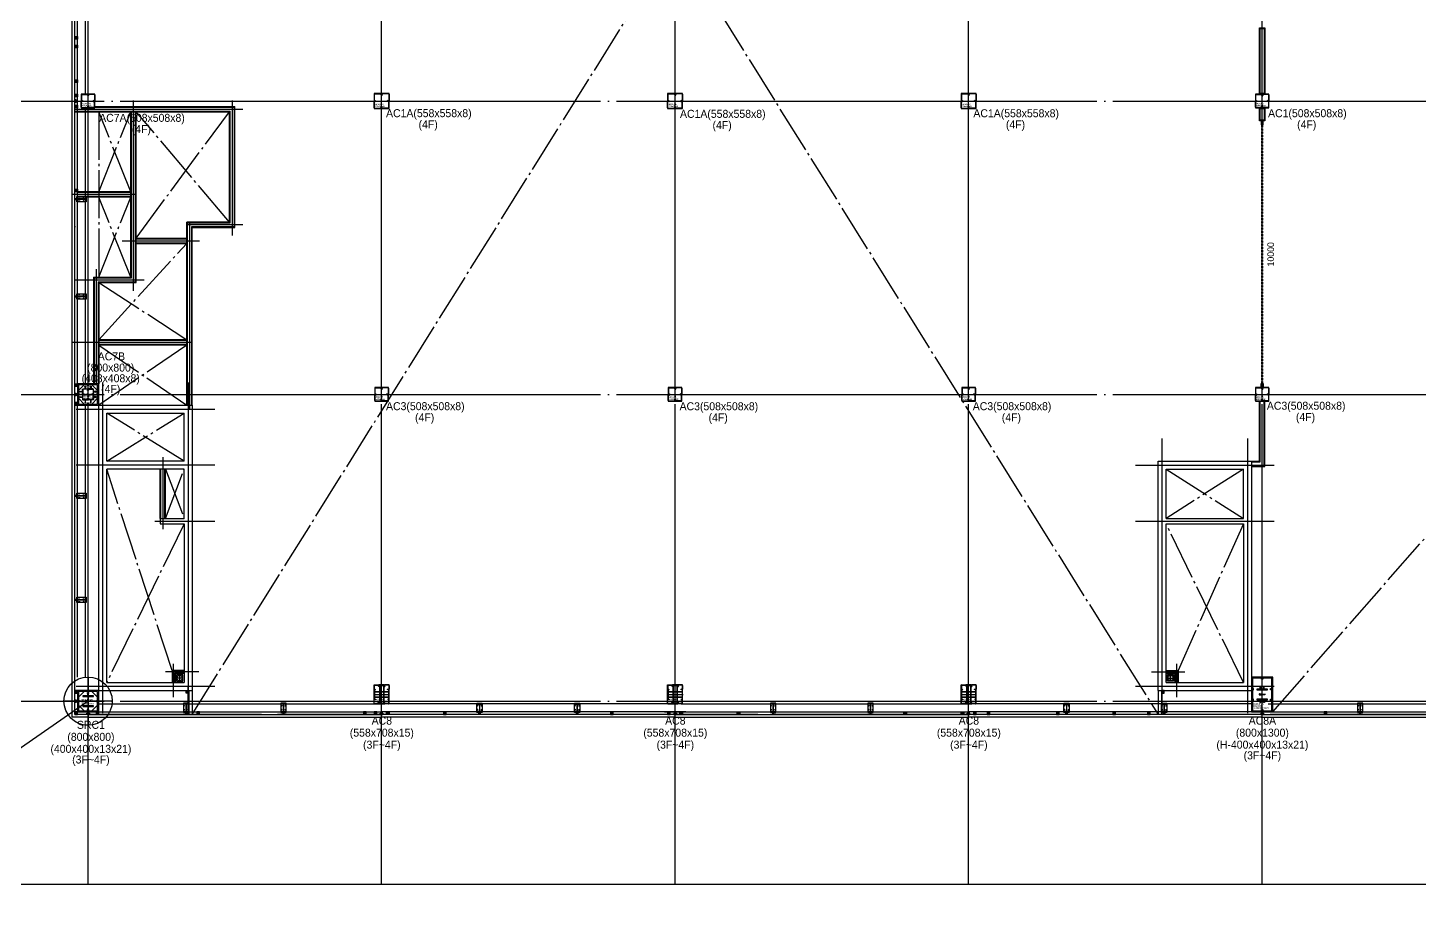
# Model space of a CAD drawing. Header units: millimetres. Extents: x -47382 to 204618, y -51045 to 127155.
# Drawn here: x 33743 to 85886, y -1156 to 32117 of the extents above; entities that cross this region are included whole.
import ezdxf
from ezdxf.enums import TextEntityAlignment as Align

# ---------------------------------------------------------------- set-up
doc = ezdxf.new("R2010")
doc.units = ezdxf.units.MM
doc.header["$LTSCALE"] = 300
doc.header["$MEASUREMENT"] = 0
for name, pattern in [('CEN', [62, 60, -1, 0, -1]), ('HID', [2, 1.1, -0.9]), ('STD_SHAFT', [7.3, 6, -0.5, 0.3, -0.5])]:
    doc.linetypes.add(name, pattern=pattern)
doc.layers.get('0').update_dxf_attribs({"linetype": 'CONTINUOUS'})
doc.layers.get('Defpoints').update_dxf_attribs({"color": 153, "linetype": 'CONTINUOUS'})
for name, color, linetype in [('1', 7, 'CONTINUOUS'), ('6', 6, 'CONTINUOUS'), ('A-CEN', 1, 'CEN'), ('A-CODE-DRAIN', 6, 'CONTINUOUS'), ('A-FLOR-FLIN-TYP2', 8, 'CONTINUOUS'), ('A-FLOR-GW', 6, 'CONTINUOUS'), ('A-FLOR-OPEN-BELO', 6, 'STD_SHAFT'), ('A-FLOR-PANL', 6, 'CONTINUOUS'), ('A-FLOR-STUD', 9, 'CONTINUOUS'), ('A-ST-AXIS-CEN', 252, 'CEN'), ('A-ST-COL', 2, 'CONTINUOUS'), ('A-ST-CONC', 2, 'CONTINUOUS'), ('A-WALL-DRY1', 7, 'CONTINUOUS'), ('Bound', 9, 'CONTINUOUS'), ('SS-PLATE', 32, 'CONTINUOUS'), ('STEEL', 2, 'CONTINUOUS'), ('XREF-PLAN$0$A-STEEL', 7, 'CONTINUOUS'), ('방화셔터', 11, 'HID'), ('지상4층 평면도$0$A-WALL-DRY1', 7, 'CONTINUOUS')]:
    doc.layers.add(name, color=color, linetype=linetype)
doc.layers.add('Defpoint', color=161, linetype='CONTINUOUS', plot=False)
doc.layers.add('보조근', color=7, linetype='CONTINUOUS', lineweight=0)
doc.styles.add('SH_대대리576', font='NanumGothicBold.ttf')
doc.styles.add('돋움', font='')
doc.styles.get('돋움').set_extended_font_data('Dotum')

# ---------------------------------------------------------------- blocks, each defined once
blk = doc.blocks.new('A$C5FDF183A')
at = {"layer": 'Defpoints'}
for p, q in [((904, 1809, -103000), (904, 0, -103000)), ((1809, 904, -103000), (0, 904, -103000))]:
    blk.add_line(p, q, dxfattribs=at)
blk.add_circle((904, 904, -103000), 904, dxfattribs=at)
blk = doc.blocks.new('A$C284E115B')
at = {"layer": 'A-FLOR-STUD'}
for p, q in [((2, 48, -103000), (98, 2, -103000)), ((2, 2, -103000), (98, 48, -103000))]:
    blk.add_line(p, q, dxfattribs=at)
at = {"layer": 'A-FLOR-STUD', "elevation": -103000}
for points in [[(0, 50), (100, 50), (100, 0), (0, 0)], [(2, 48), (98, 48), (98, 2), (2, 2)]]:
    blk.add_lwpolyline(points, close=True, dxfattribs=at)
blk = doc.blocks.new('BOLT')
at = {"layer": '1', "color": 251}
for p, q in [((-21, 0), (21, 0)), ((0, -21), (0, 21))]:
    blk.add_line(p, q, dxfattribs=at)
at = {"layer": '6', "color": 251}
blk.add_circle((0, 0), 11, dxfattribs=at)
blk = doc.blocks.new('WC2_BP')
at = {"layer": 'SS-PLATE', "color": 251, "ltscale": 0.05}
blk.add_lwpolyline([(-175, -100), (175, -100), (175, 100), (-175, 100)], close=True, dxfattribs=at)
at = {"linetype": 'HID', "yscale": 0.909090909090909, "zscale": 0.909090909090909}
for p, xscale in [((-75, 75), -0.909090909090909), ((75, 75), 0.909090909090909)]:
    blk.add_blockref('BOLT', p, dxfattribs=dict(at, xscale=xscale))
at = {"linetype": 'HID', "yscale": 0.909090909090909, "zscale": 0.909090909090909, "rotation": 180}
for p, xscale in [((-75, -75), 0.909090909090909), ((75, -75), -0.909090909090909)]:
    blk.add_blockref('BOLT', p, dxfattribs=dict(at, xscale=xscale))
blk = doc.blocks.new('H-300X150X6_5X9')
at = {"layer": 'Defpoint'}
for p, q in [((-3.25, 0), (3.25, 0)), ((0, -150), (0, 150))]:
    blk.add_line(p, q, dxfattribs=at)
at = {"layer": 'STEEL'}
blk.add_lwpolyline([(-75, -150), (-75, -141), (-16.25, -141, 0.41421356), (-3.25, -128), (-3.25, 128, 0.41421356), (-16.25, 141), (-75, 141), (-75, 150), (75, 150), (75, 141), (16.25, 141, 0.41421356), (3.25, 128), (3.25, -128, 0.41421356), (16.25, -141), (75, -141), (75, -150)], format="xyb", close=True, dxfattribs=at)
at = {"layer": 'SS-PLATE', "color": 251, "ltscale": 0.05, "rotation": 90}
blk.add_blockref('WC2_BP', (0, 0), dxfattribs=at)
blk = doc.blocks.new('A$C2E56680A')
blk.add_blockref('A$C284E115B', (0, 50))
at = {"layer": 'STEEL', "xscale": -1, "rotation": 90.00000000000001}
blk.add_blockref('H-300X150X6_5X9', (250, 75, -103000), dxfattribs=at)
blk = doc.blocks.new('3-11000')
at = {"layer": 'A-FLOR-FLIN-TYP2'}
for p, q in [((200, -400, -103000), (200, 11000, -103000)), ((500, 229, -103000), (500, 10796, -103000))]:
    blk.add_line(p, q, dxfattribs=at)
at = {"layer": 'A-FLOR-GW'}
for p, q in [((0, 0, -103000), (0, 11000, -103000)), ((100, 0, -103000), (100, 11000, -103000))]:
    blk.add_line(p, q, dxfattribs=at)
for p in [(100, 7250), (100, 3600)]:
    blk.add_blockref('A$C2E56680A', p)
blk = doc.blocks.new('A$C02DD68EE')
at = {"layer": 'A-FLOR-STUD'}
for p, q in [((125, 11000, -103000), (102, 10952, -103000)), ((125, 11000, -103000), (148, 10952, -103000)), ((102, 48, -103000), (125, 0, -103000)), ((148, 48, -103000), (125, 0, -103000))]:
    blk.add_line(p, q, dxfattribs=at)
at = {"layer": 'A-FLOR-STUD', "elevation": -103000}
for points in [[(100, 11000), (100, 10950), (150, 10950), (150, 11000)], [(102, 11000), (102, 10952), (148, 10952), (148, 11000)], [(150, 0), (150, 50), (100, 50), (100, 0)], [(148, 0), (148, 48), (102, 48), (102, 0)]]:
    blk.add_lwpolyline(points, dxfattribs=at)
blk.add_blockref('3-11000', (0, 0))
blk = doc.blocks.new('XREF-PLAN$0$각-100X100')
at = {"layer": 'XREF-PLAN$0$A-STEEL', "color": 1}
for p, q in [((-47.7, -47.7), (47.7, 47.7)), ((-47.7, 47.7), (47.7, -47.7))]:
    blk.add_line(p, q, dxfattribs=at)
at = {"layer": 'XREF-PLAN$0$A-STEEL'}
blk.add_lwpolyline([(-50, -50), (50, -50), (50, 50), (-50, 50)], close=True, dxfattribs=at)
at = {"layer": 'XREF-PLAN$0$A-STEEL', "color": 8}
blk.add_lwpolyline([(-47.7, -47.7), (47.7, -47.7), (47.7, 47.7), (-47.7, 47.7)], close=True, dxfattribs=at)
blk = doc.blocks.new('G$CC2124CAB')
at = {"layer": 'A-CEN'}
for p, q in [((1000, 0), (1000, 12400)), ((4200, 12400), (4200, 0)), ((0, 11400), (5200, 11400)), ((3250, 9600), (3250, 6900)), ((5200, 9300), (0, 9300)), ((2950, 7200), (5200, 7200)), ((5200, 1000), (0, 1000))]:
    blk.add_line(p, q, dxfattribs=at)
at = {"layer": 'A-FLOR-OPEN-BELO'}
for p, q in [((4050, 9450), (1150, 11250)), ((1150, 9450), (4050, 11250)), ((3600, 1600), (1150, 9150)), ((3350, 7300), (4050, 9150)), ((3350, 9150), (4050, 7300)), ((4050, 7100), (1150, 1150))]:
    blk.add_line(p, q, dxfattribs=at)
at = {"layer": 'A-ST-CONC'}
for p, q in [((850, 11550), (4350, 11550)), ((850, 850), (850, 11550)), ((4350, 11550), (4350, 850)), ((1150, 9450), (1150, 11250)), ((1150, 11250), (4050, 11250)), ((4050, 9450), (4050, 11250)), ((4050, 9450), (1150, 9450)), ((4050, 9150), (1150, 9150)), ((1150, 1150), (1150, 9150)), ((4050, 7300), (4050, 9150)), ((3150, 7300), (4050, 7300)), ((3150, 7300), (3150, 7100)), ((3150, 7100), (4050, 7100)), ((4050, 7100), (4050, 1150)), ((1150, 1150), (4050, 1150)), ((850, 850), (4350, 850))]:
    blk.add_line(p, q, dxfattribs=at)
at = {"layer": 'A-WALL-DRY1'}
for p, q in [((3150, 7300), (3150, 9150)), ((3162, 7300), (3162, 9150)), ((3175, 7300), (3175, 9150)), ((3325, 7300), (3325, 9150)), ((3337, 7300), (3337, 9150)), ((3350, 7300), (3350, 9150))]:
    blk.add_line(p, q, dxfattribs=at)
blk = doc.blocks.new('G$C5E20AAD3')
at = {"layer": 'A-CEN'}
for p, q in [((1000, 0), (1000, 10300)), ((4200, 10300), (4200, 0)), ((0, 9300), (5200, 9300)), ((0, 7200), (5200, 7200)), ((5200, 1000), (0, 1000))]:
    blk.add_line(p, q, dxfattribs=at)
at = {"layer": 'A-FLOR-OPEN-BELO'}
for p, q in [((4050, 9150), (1150, 7300)), ((1150, 9150), (4050, 7300)), ((4050, 1150), (1150, 7100)), ((4050, 7100), (1600, 1600))]:
    blk.add_line(p, q, dxfattribs=at)
at = {"layer": 'A-ST-CONC'}
for p, q in [((850, 9450), (4350, 9450)), ((850, 850), (850, 9450)), ((4350, 9450), (4350, 850)), ((1150, 9150), (4050, 9150)), ((1150, 7300), (1150, 9150)), ((4050, 7300), (4050, 9150)), ((1150, 7300), (4050, 7300)), ((1150, 7100), (4050, 7100)), ((1150, 1150), (1150, 7100)), ((4050, 7100), (4050, 1150)), ((1150, 1150), (4050, 1150)), ((850, 850), (4350, 850))]:
    blk.add_line(p, q, dxfattribs=at)
blk = doc.blocks.new('A$C53E97F43')
at = {"layer": '방화셔터'}
for p, q in [((0, 64), (0, 65)), ((0, 64), (0, 65)), ((0, 11), (0, 10)), ((0, 11), (0, 10)), ((20, 62), (20, 64)), ((20, 13), (20, 11)), ((79, 20), (82, 20)), ((79, 20), (80, 18)), ((80, 18), (79, 18)), ((79, 18), (80, 16)), ((80, 16), (79, 16)), ((79, 16), (80, 14)), ((80, 14), (79, 14)), ((79, 14), (80, 12)), ((80, 12), (79, 12)), ((79, 12), (80, 10)), ((89, 10), (80, 10)), ((82, 12), (82, 18)), ((82, 18), (87, 18)), ((87, 12), (82, 12)), ((87, 12), (87, 18)), ((88, 20), (90, 20)), ((90, 20), (89, 18)), ((89, 18), (90, 18)), ((90, 18), (89, 16)), ((89, 16), (90, 16)), ((90, 16), (89, 14)), ((89, 14), (90, 14)), ((90, 14), (89, 12)), ((89, 12), (90, 12)), ((90, 12), (89, 10))]:
    blk.add_line(p, q, dxfattribs=at)
for points in [[(0, 10), (10, 10), (10, 0), (150, 0), (150, 25), (90, 25), (90, 10), (80, 10), (80, 20), (50, 20), (50, 50), (150, 50), (150, 75), (10, 75), (10, 65), (0, 65)], [(0, 11), (11, 11), (11, 2), (148, 2), (148, 24), (91, 24), (91, 9), (78, 9), (78, 19), (48, 19), (48, 52), (148, 52), (148, 74), (11, 74), (11, 64), (0, 64)], [(20, 11), (20, 11), (0, 11), (0, 64), (20, 64)], [(20, 13), (2, 13), (2, 62), (20, 62)]]:
    blk.add_lwpolyline(points, dxfattribs=at)
for centre, radius, start, end in [((75, 41), 2, 39.9712, 180), ((74, 41), 0.5, 180, 0), ((75, 41), 1, 49.239, 180), ((48, 21), 35.2, 358.1243, 36.6903), ((47, 16), 40, 5.838, 42.0129), ((82, 20), 0.5, 180, 0), ((87, 20), 0.5, 180, 0)]:
    blk.add_arc(centre, radius, start, end, dxfattribs=at)
blk = doc.blocks.new('xbar')
at = {"layer": 'Defpoints'}
blk.add_lwpolyline([(-21, 21), (21, 21), (21, -21), (-21, -21)], close=True, dxfattribs=at)
at = {"layer": '보조근'}
for p, q in [((-21, -21), (21, 21)), ((-21, 21), (21, -21))]:
    blk.add_line(p, q, dxfattribs=at)
blk = doc.blocks.new('G$CDF37BB4F')
for points in [[(760, 760), (40, 760), (40, 40), (760, 40)], [(390, 690), (382, 690), (382, 700), (418, 700), (418, 690), (410, 690), (410, 600), (390, 600)], [(304, 410), (304, 418), (294, 418), (294, 382), (304, 382), (304, 390), (394, 390), (394, 410)], [(390, 110), (382, 110), (382, 100), (418, 100), (418, 110), (410, 110), (410, 200), (390, 200)], [(496, 410), (496, 418), (506, 418), (506, 382), (496, 382), (496, 390), (406, 390), (406, 410)]]:
    blk.add_lwpolyline(points, close=True)
for points in [[(254, 760), (40, 546)], [(546, 760), (760, 546)], [(254, 40), (40, 254)], [(546, 40), (760, 254)]]:
    blk.add_lwpolyline(points)
at = {"layer": 'A-ST-COL'}
blk.add_lwpolyline([(800, 800), (0, 800), (0, 0), (800, 0)], close=True, dxfattribs=at)
blk.add_lwpolyline([(200, 200), (600, 200), (600, 221), (428, 221, -0.414214), (406, 243), (406, 557, -0.414214), (428, 579), (600, 579), (600, 600), (200, 600), (200, 579), (372, 579, -0.414214), (394, 557), (394, 243, -0.414214), (372, 221), (200, 221)], format="xyb", close=True, dxfattribs=at)
at = {"layer": 'Defpoint'}
for p, q in [((400, 800), (400, 0)), ((800, 400), (0, 400))]:
    blk.add_line(p, q, dxfattribs=at)
at = {"layer": '보조근', "rotation": 89.99999999999937}
for p in [(400, 739), (61, 400), (400, 61), (739, 400)]:
    blk.add_blockref('xbar', p, dxfattribs=at)
at = {"layer": 'Defpoint', "linetype": 'Continuous', "style": 'SH_대대리576'}
for s, p in [('400x400x13x21', (155, 299)), ('SRC1 (B2~4F)', (155, 450)), ('800x800', (155, 369))]:
    blk.add_text(s, height=50, dxfattribs=at).set_placement(p, align=Align.MIDDLE_LEFT)
blk = doc.blocks.new('AC8(3~4f)')
for points in [[(22, 199), (22, 549), (37, 549), (37, 199)], [(201, 728), (401, 728), (401, 713), (201, 713)], [(401, 728), (201, 728), (201, 713), (401, 713)], [(580, 199), (580, 549), (565, 549), (565, 199)], [(201, 22), (401, 22), (401, 37), (201, 37)], [(401, 22), (201, 22), (201, 37), (401, 37)]]:
    blk.add_hatch(color=9).paths.add_polyline_path(points)
for p, q in [((222, 710), (222, 38)), ((231, 710), (231, 38)), ((371, 710), (371, 38)), ((380, 710), (380, 38)), ((37, 478), (565, 478)), ((37, 469), (565, 469)), ((37, 279), (565, 279)), ((37, 270), (565, 270))]:
    blk.add_line(p, q)
at = {"color": 8, "linetype": 'Continuous'}
for points in [[(22, 199), (22, 549), (37, 549), (37, 199)], [(201, 728), (401, 728), (401, 713), (201, 713)], [(401, 728), (201, 728), (201, 713), (401, 713)], [(580, 199), (580, 549), (565, 549), (565, 199)], [(201, 22), (401, 22), (401, 37), (201, 37)], [(401, 22), (201, 22), (201, 37), (401, 37)]]:
    blk.add_lwpolyline(points, close=True, dxfattribs=at)
at = {"layer": 'A-ST-COL'}
for p, q in [((22, 708), (22, 569)), ((30, 708), (30, 569)), ((42, 728), (181, 728)), ((42, 720), (181, 720)), ((46, 558), (77, 571)), ((49, 550), (80, 563)), ((80, 563), (77, 571)), ((192, 704), (179, 673)), ((187, 670), (179, 673)), ((200, 701), (187, 670)), ((402, 701), (415, 670)), ((410, 704), (423, 673)), ((415, 670), (423, 673)), ((560, 728), (421, 728)), ((560, 720), (421, 720)), ((522, 563), (525, 571)), ((553, 550), (522, 563)), ((556, 558), (525, 571)), ((572, 708), (572, 569)), ((580, 708), (580, 569)), ((22, 40), (22, 179)), ((30, 40), (30, 179)), ((42, 28), (181, 28)), ((42, 20), (181, 20)), ((46, 190), (77, 177)), ((49, 198), (80, 185)), ((80, 185), (77, 177)), ((187, 78), (179, 75)), ((192, 44), (179, 75)), ((200, 47), (187, 78)), ((402, 47), (415, 78)), ((410, 44), (422, 75)), ((415, 78), (422, 75)), ((560, 28), (421, 28)), ((560, 20), (421, 20)), ((553, 198), (522, 185)), ((522, 185), (525, 177)), ((556, 190), (525, 177)), ((572, 40), (572, 179)), ((580, 40), (580, 179))]:
    blk.add_line(p, q, dxfattribs=at)
for centre, radius, start, end in [((42, 708), 20, 90, 180), ((42, 569), 20, 180, 290), ((42, 708), 12, 90, 180), ((42, 569), 12, 180, 290), ((181, 708), 20, 340, 90), ((181, 708), 12, 340, 90), ((421, 708), 20, 90, 200), ((421, 708), 12, 90, 200), ((560, 569), 20, 250, 0), ((560, 569), 12, 250, 0), ((560, 708), 20, 0, 90), ((560, 708), 12, 0, 90), ((42, 179), 20, 70, 180), ((42, 40), 20, 180, 270), ((42, 179), 12, 70, 180), ((42, 40), 12, 180, 270), ((181, 40), 20, 270, 20), ((181, 40), 12, 270, 20), ((421, 40), 20, 160, 270), ((421, 40), 12, 160, 270), ((560, 179), 20, 0, 110), ((560, 179), 12, 0, 110), ((560, 40), 20, 270, 0), ((560, 40), 12, 270, 0)]:
    blk.add_arc(centre, radius, start, end, dxfattribs=at)
at = {"layer": 'Bound', "color": 9, "linetype": 'Continuous'}
for p, q in [((22, 728), (580, 728)), ((22, 20), (22, 728)), ((580, 728), (560, 728)), ((580, 20), (580, 728)), ((580, 20), (22, 20))]:
    blk.add_line(p, q, dxfattribs=at)
at = {"layer": 'Defpoint'}
for p, q in [((301, 0), (301, 748)), ((0, 372), (602, 372))]:
    blk.add_line(p, q, dxfattribs=at)
at = {"layer": 'Defpoint', "linetype": 'Continuous', "style": 'SH_대대리576'}
for s, p in [('AC8 (3~4F)', (67, 183)), ('558x708x15', (67, 102))]:
    blk.add_text(s, height=50, dxfattribs=at).set_placement(p, align=Align.MIDDLE_LEFT)
blk = doc.blocks.new('AC8A(3~4f)')
for points in [[(760, 1260), (40, 1260), (40, 40), (760, 40)], [(304, 660), (304, 668), (294, 668), (294, 634), (304, 634), (304, 642), (394, 642), (394, 660)], [(323, 940), (315, 940), (315, 950), (350, 950), (350, 940), (342, 940), (342, 850), (323, 850)], [(496, 660), (496, 668), (506, 668), (506, 634), (496, 634), (496, 642), (406, 642), (406, 660)], [(476, 940), (484, 940), (484, 950), (449, 950), (449, 940), (457, 940), (457, 850), (476, 850)], [(323, 360), (315, 360), (315, 350), (350, 350), (350, 360), (342, 360), (342, 450), (323, 450)], [(476, 360), (484, 360), (484, 350), (449, 350), (449, 360), (457, 360), (457, 450), (476, 450)]]:
    blk.add_lwpolyline(points, close=True)
at = {"color": 2, "linetype": 'Continuous'}
blk.add_lwpolyline([(406, 807, -0.414214), (428, 829), (600, 829), (600, 850), (200, 850), (200, 829), (372, 829, -0.414214), (394, 807), (394, 493, -0.414214), (372, 471), (200, 471), (200, 450), (600, 450), (600, 471), (428, 471, -0.414214), (406, 493)], format="xyb", close=True, dxfattribs=at)
at = {"layer": 'A-ST-COL'}
blk.add_lwpolyline([(800, 1300), (0, 1300), (0, 0), (800, 0)], close=True, dxfattribs=at)
at = {"layer": '보조근', "rotation": 89.99999999999937}
for p in [(400, 1239), (739, 850), (400, 61), (739, 450)]:
    blk.add_blockref('xbar', p, dxfattribs=at)
at = {"layer": '보조근', "xscale": -1, "rotation": 270.0000000000006}
for p in [(61, 850), (61, 450)]:
    blk.add_blockref('xbar', p, dxfattribs=at)
at = {"layer": 'Defpoint', "linetype": 'Continuous', "style": 'SH_대대리576'}
for s, p in [('AC8A (3~4F)', (72, 293)), ('800x1300', (72, 212)), ('H-400x400x13x21', (72, 142))]:
    blk.add_text(s, height=50, dxfattribs=at).set_placement(p, align=Align.MIDDLE_LEFT)
blk = doc.blocks.new('AC3(4f)')
at = {"layer": 'A-ST-COL'}
for p, q in [((40, 528), (254, 528)), ((508, 528), (294, 528)), ((20, 508), (20, 294)), ((20, 40), (20, 254)), ((28, 508), (28, 294)), ((28, 40), (28, 254)), ((40, 520), (254, 520)), ((40, 28), (254, 28)), ((40, 20), (254, 20)), ((44, 283), (75, 296)), ((44, 265), (75, 252)), ((47, 275), (78, 288)), ((47, 273), (78, 260)), ((78, 288), (75, 296)), ((78, 260), (75, 252)), ((265, 504), (252, 473)), ((260, 470), (252, 473)), ((260, 78), (252, 75)), ((265, 44), (252, 75)), ((273, 501), (260, 470)), ((273, 47), (260, 78)), ((275, 501), (288, 470)), ((275, 47), (288, 78)), ((283, 504), (296, 473)), ((283, 44), (296, 75)), ((288, 470), (296, 473)), ((288, 78), (296, 75)), ((508, 520), (294, 520)), ((508, 28), (294, 28)), ((508, 20), (294, 20)), ((470, 288), (473, 296)), ((501, 275), (470, 288)), ((501, 273), (470, 260)), ((470, 260), (473, 252)), ((504, 283), (473, 296)), ((504, 265), (473, 252)), ((520, 508), (520, 294)), ((520, 40), (520, 254)), ((528, 508), (528, 294)), ((528, 40), (528, 254))]:
    blk.add_line(p, q, dxfattribs=at)
for centre, radius, start, end in [((40, 508), 20, 90, 180), ((254, 508), 20, 340, 90), ((294, 508), 20, 90, 200), ((508, 508), 20, 0, 90), ((40, 294), 20, 180, 290), ((40, 254), 20, 70, 180), ((40, 40), 20, 180, 270), ((40, 508), 12, 90, 180), ((40, 294), 12, 180, 290), ((40, 254), 12, 70, 180), ((40, 40), 12, 180, 270), ((254, 508), 12, 340, 90), ((254, 40), 20, 270, 20), ((254, 40), 12, 270, 20), ((294, 40), 20, 160, 270), ((294, 508), 12, 90, 200), ((294, 40), 12, 160, 270), ((508, 294), 20, 250, 0), ((508, 254), 20, 0, 110), ((508, 294), 12, 250, 0), ((508, 254), 12, 0, 110), ((508, 508), 12, 0, 90), ((508, 40), 20, 270, 0), ((508, 40), 12, 270, 0)]:
    blk.add_arc(centre, radius, start, end, dxfattribs=at)
at = {"layer": 'Bound', "color": 9, "linetype": 'Continuous'}
for p, q in [((528, 528), (20, 528)), ((20, 528), (20, 20)), ((528, 20), (528, 528)), ((20, 20), (528, 20))]:
    blk.add_line(p, q, dxfattribs=at)
at = {"layer": 'Defpoint'}
for p, q in [((274, 0), (274, 548)), ((0, 274), (548, 274))]:
    blk.add_line(p, q, dxfattribs=at)
at = {"layer": 'Defpoint', "linetype": 'Continuous', "style": 'SH_대대리576'}
for s, p in [('AC3 (4F)', (55, 177)), ('508x508x8', (55, 96))]:
    blk.add_text(s, height=50, dxfattribs=at).set_placement(p, align=Align.MIDDLE_LEFT)
blk = doc.blocks.new('AC1 (4f)')
at = {"layer": 'A-ST-COL'}
for p, q in [((40, 528), (254, 528)), ((508, 528), (294, 528)), ((20, 508), (20, 294)), ((20, 40), (20, 254)), ((28, 508), (28, 294)), ((28, 40), (28, 254)), ((40, 520), (254, 520)), ((40, 28), (254, 28)), ((40, 20), (254, 20)), ((44, 283), (75, 296)), ((44, 265), (75, 252)), ((47, 275), (78, 288)), ((47, 273), (78, 260)), ((78, 288), (75, 296)), ((78, 260), (75, 252)), ((265, 504), (252, 473)), ((260, 470), (252, 473)), ((260, 78), (252, 75)), ((265, 44), (252, 75)), ((273, 501), (260, 470)), ((273, 47), (260, 78)), ((275, 501), (288, 470)), ((275, 47), (288, 78)), ((283, 504), (296, 473)), ((283, 44), (296, 75)), ((288, 470), (296, 473)), ((288, 78), (296, 75)), ((508, 520), (294, 520)), ((508, 28), (294, 28)), ((508, 20), (294, 20)), ((470, 288), (473, 296)), ((501, 275), (470, 288)), ((501, 273), (470, 260)), ((470, 260), (473, 252)), ((504, 283), (473, 296)), ((504, 265), (473, 252)), ((520, 508), (520, 294)), ((520, 40), (520, 254)), ((528, 508), (528, 294)), ((528, 40), (528, 254))]:
    blk.add_line(p, q, dxfattribs=at)
for centre, radius, start, end in [((40, 508), 20, 90, 180), ((254, 508), 20, 340, 90), ((294, 508), 20, 90, 200), ((508, 508), 20, 0, 90), ((40, 294), 20, 180, 290), ((40, 254), 20, 70, 180), ((40, 40), 20, 180, 270), ((40, 508), 12, 90, 180), ((40, 294), 12, 180, 290), ((40, 254), 12, 70, 180), ((40, 40), 12, 180, 270), ((254, 508), 12, 340, 90), ((254, 40), 20, 270, 20), ((254, 40), 12, 270, 20), ((294, 40), 20, 160, 270), ((294, 508), 12, 90, 200), ((294, 40), 12, 160, 270), ((508, 294), 20, 250, 0), ((508, 254), 20, 0, 110), ((508, 294), 12, 250, 0), ((508, 254), 12, 0, 110), ((508, 508), 12, 0, 90), ((508, 40), 20, 270, 0), ((508, 40), 12, 270, 0)]:
    blk.add_arc(centre, radius, start, end, dxfattribs=at)
at = {"layer": 'Bound', "color": 9, "linetype": 'Continuous'}
for p, q in [((528, 528), (20, 528)), ((20, 528), (20, 20)), ((528, 20), (528, 528)), ((20, 20), (528, 20))]:
    blk.add_line(p, q, dxfattribs=at)
at = {"layer": 'Defpoint'}
for p, q in [((274, 0), (274, 548)), ((0, 274), (548, 274))]:
    blk.add_line(p, q, dxfattribs=at)
at = {"layer": 'Defpoint', "linetype": 'Continuous', "style": 'SH_대대리576'}
for s, p in [('AC1 (4F)', (56, 181)), ('508x508x8', (56, 100))]:
    blk.add_text(s, height=50, dxfattribs=at).set_placement(p, align=Align.MIDDLE_LEFT)
blk = doc.blocks.new('AC1A (4f)')
at = {"layer": 'A-ST-COL'}
for p, q in [((20, 558), (20, 319)), ((28, 558), (28, 319)), ((40, 578), (279, 578)), ((40, 570), (279, 570)), ((290, 554), (277, 523)), ((285, 520), (277, 523)), ((298, 551), (285, 520)), ((300, 551), (313, 520)), ((308, 554), (321, 523)), ((313, 520), (321, 523)), ((558, 578), (319, 578)), ((558, 570), (319, 570)), ((570, 558), (570, 319)), ((578, 558), (578, 319)), ((20, 40), (20, 279)), ((28, 40), (28, 279)), ((40, 28), (279, 28)), ((40, 20), (279, 20)), ((44, 308), (75, 321)), ((44, 290), (75, 277)), ((47, 300), (78, 313)), ((47, 298), (78, 285)), ((78, 313), (75, 321)), ((78, 285), (75, 277)), ((285, 78), (277, 75)), ((290, 44), (277, 75)), ((298, 47), (285, 78)), ((300, 47), (313, 78)), ((308, 44), (321, 75)), ((313, 78), (321, 75)), ((558, 28), (319, 28)), ((558, 20), (319, 20)), ((520, 313), (523, 321)), ((551, 300), (520, 313)), ((551, 298), (520, 285)), ((520, 285), (523, 277)), ((554, 308), (523, 321)), ((554, 290), (523, 277)), ((570, 40), (570, 279)), ((578, 40), (578, 279))]:
    blk.add_line(p, q, dxfattribs=at)
for centre, radius, start, end in [((40, 558), 20, 90, 180), ((40, 558), 12, 90, 180), ((279, 558), 20, 340, 90), ((279, 558), 12, 340, 90), ((319, 558), 20, 90, 200), ((319, 558), 12, 90, 200), ((558, 558), 20, 0, 90), ((558, 558), 12, 0, 90), ((40, 319), 20, 180, 290), ((40, 279), 20, 70, 180), ((40, 40), 20, 180, 270), ((40, 319), 12, 180, 290), ((40, 279), 12, 70, 180), ((40, 40), 12, 180, 270), ((279, 40), 20, 270, 20), ((279, 40), 12, 270, 20), ((319, 40), 20, 160, 270), ((319, 40), 12, 160, 270), ((558, 319), 20, 250, 0), ((558, 279), 20, 0, 110), ((558, 319), 12, 250, 0), ((558, 279), 12, 0, 110), ((558, 40), 20, 270, 0), ((558, 40), 12, 270, 0)]:
    blk.add_arc(centre, radius, start, end, dxfattribs=at)
at = {"layer": 'Bound', "color": 9, "linetype": 'Continuous'}
for p, q in [((578, 578), (20, 578)), ((20, 578), (20, 20)), ((578, 20), (578, 578)), ((20, 20), (578, 20))]:
    blk.add_line(p, q, dxfattribs=at)
at = {"layer": 'Defpoint'}
for p, q in [((299, 0), (299, 598)), ((0, 299), (598, 299))]:
    blk.add_line(p, q, dxfattribs=at)
at = {"layer": 'Defpoint', "linetype": 'Continuous', "style": 'SH_대대리576'}
for s, p in [('AC1A (4F)', (62, 179)), ('558x558x8', (62, 98))]:
    blk.add_text(s, height=50, dxfattribs=at).set_placement(p, align=Align.MIDDLE_LEFT)
blk = doc.blocks.new('AC7B(b2~b1f)')
for points in [[(760, 760), (40, 760), (40, 40), (760, 40)], [(288, 694), (280, 694), (280, 704), (315, 704), (315, 694), (307, 694), (307, 604), (288, 604)], [(492, 694), (484, 694), (484, 704), (519, 704), (519, 694), (511, 694), (511, 604), (492, 604)], [(106, 492), (106, 484), (96, 484), (96, 520), (106, 520), (106, 512), (196, 512), (196, 492)], [(106, 288), (106, 280), (96, 280), (96, 316), (106, 316), (106, 308), (196, 308), (196, 288)], [(288, 106), (280, 106), (280, 96), (315, 96), (315, 106), (307, 106), (307, 196), (288, 196)], [(492, 106), (484, 106), (484, 96), (519, 96), (519, 106), (511, 106), (511, 196), (492, 196)], [(694, 492), (694, 484), (704, 484), (704, 520), (694, 520), (694, 512), (604, 512), (604, 492)], [(694, 298), (694, 290), (704, 290), (704, 325), (694, 325), (694, 317), (604, 317), (604, 298)]]:
    blk.add_lwpolyline(points, close=True)
for points in [[(254, 760), (40, 546)], [(546, 760), (760, 546)], [(254, 40), (40, 254)], [(546, 40), (760, 254)]]:
    blk.add_lwpolyline(points)
at = {"layer": 'A-ST-COL'}
blk.add_lwpolyline([(800, 800), (0, 800), (0, 0), (800, 0)], close=True, dxfattribs=at)
for points in [[(216, 596, 0.414214), (204, 584), (204, 420, 0.520567), (220, 409), (251, 420), (254, 413), (223, 401, -0.520567), (196, 420), (196, 584, -0.414214), (216, 604), (380, 604, -0.520567), (399, 577), (387, 546), (380, 549), (391, 580, 0.520567), (380, 596)], [(584, 596, -0.414214), (596, 584), (596, 420, -0.520567), (580, 409), (549, 420), (546, 413), (577, 401, 0.520567), (604, 420), (604, 584, 0.414214), (584, 604), (420, 604, 0.520567), (401, 577), (412, 546), (420, 549), (409, 580, -0.520567), (420, 596)], [(216, 204, -0.414214), (204, 216), (204, 380, -0.520567), (220, 391), (251, 380), (254, 387), (223, 399, 0.520567), (196, 380), (196, 216, 0.414214), (216, 196), (380, 196, 0.520567), (399, 223), (387, 254), (380, 251), (391, 220, -0.520567), (380, 204)], [(584, 204, 0.414214), (596, 216), (596, 380, 0.520567), (580, 391), (549, 380), (546, 387), (577, 399, -0.520567), (604, 380), (604, 216, -0.414214), (584, 196), (420, 196, -0.520567), (401, 223), (412, 254), (420, 251), (409, 220, 0.520567), (420, 204)]]:
    blk.add_lwpolyline(points, format="xyb", close=True, dxfattribs=at)
at = {"layer": 'Defpoint'}
for p, q in [((400, 174), (400, 626)), ((174, 400), (626, 400))]:
    blk.add_line(p, q, dxfattribs=at)
at = {"layer": '보조근', "rotation": 89.99999999999937}
for p in [(400, 739), (61, 400), (400, 61), (739, 400)]:
    blk.add_blockref('xbar', p, dxfattribs=at)
at = {"layer": 'Defpoint', "linetype": 'Continuous', "style": 'SH_대대리576'}
for s, p in [('AC7B (B2~4F)', (230, 410)), ('408x408x8', (230, 259)), ('800x800', (230, 340))]:
    blk.add_text(s, height=50, dxfattribs=at).set_placement(p, align=Align.MIDDLE_LEFT)
blk = doc.blocks.new('AC7A(4f)')
at = {"layer": 'A-ST-COL'}
for p, q in [((40, 528), (254, 528)), ((508, 528), (294, 528)), ((20, 508), (20, 294)), ((20, 40), (20, 254)), ((28, 508), (28, 294)), ((28, 40), (28, 254)), ((40, 520), (254, 520)), ((40, 28), (254, 28)), ((40, 20), (254, 20)), ((44, 283), (75, 296)), ((44, 265), (75, 252)), ((47, 275), (78, 288)), ((47, 273), (78, 260)), ((78, 288), (75, 296)), ((78, 260), (75, 252)), ((265, 504), (252, 473)), ((260, 470), (252, 473)), ((260, 78), (252, 75)), ((265, 44), (252, 75)), ((273, 501), (260, 470)), ((273, 47), (260, 78)), ((275, 501), (288, 470)), ((275, 47), (288, 78)), ((283, 504), (296, 473)), ((283, 44), (296, 75)), ((288, 470), (296, 473)), ((288, 78), (296, 75)), ((508, 520), (294, 520)), ((508, 28), (294, 28)), ((508, 20), (294, 20)), ((470, 288), (473, 296)), ((501, 275), (470, 288)), ((501, 273), (470, 260)), ((470, 260), (473, 252)), ((504, 283), (473, 296)), ((504, 265), (473, 252)), ((520, 508), (520, 294)), ((520, 40), (520, 254)), ((528, 508), (528, 294)), ((528, 40), (528, 254))]:
    blk.add_line(p, q, dxfattribs=at)
for centre, radius, start, end in [((40, 508), 20, 90, 180), ((254, 508), 20, 340, 90), ((294, 508), 20, 90, 200), ((508, 508), 20, 0, 90), ((40, 294), 20, 180, 290), ((40, 254), 20, 70, 180), ((40, 40), 20, 180, 270), ((40, 508), 12, 90, 180), ((40, 294), 12, 180, 290), ((40, 254), 12, 70, 180), ((40, 40), 12, 180, 270), ((254, 508), 12, 340, 90), ((254, 40), 20, 270, 20), ((254, 40), 12, 270, 20), ((294, 40), 20, 160, 270), ((294, 508), 12, 90, 200), ((294, 40), 12, 160, 270), ((508, 294), 20, 250, 0), ((508, 254), 20, 0, 110), ((508, 294), 12, 250, 0), ((508, 254), 12, 0, 110), ((508, 508), 12, 0, 90), ((508, 40), 20, 270, 0), ((508, 40), 12, 270, 0)]:
    blk.add_arc(centre, radius, start, end, dxfattribs=at)
at = {"layer": 'Bound', "color": 9, "linetype": 'Continuous'}
for p, q in [((528, 528), (20, 528)), ((20, 528), (20, 20)), ((528, 20), (528, 528)), ((20, 20), (528, 20))]:
    blk.add_line(p, q, dxfattribs=at)
at = {"layer": 'Defpoint'}
for p, q in [((274, 0), (274, 548)), ((0, 274), (548, 274))]:
    blk.add_line(p, q, dxfattribs=at)
at = {"layer": 'Defpoint', "linetype": 'Continuous', "style": 'SH_대대리576'}
for s, p in [('AC7A (4F)', (55, 177)), ('508x508x8', (55, 96))]:
    blk.add_text(s, height=50, dxfattribs=at).set_placement(p, align=Align.MIDDLE_LEFT)
blk = doc.blocks.new('ACT 지상4층구조평면도')
at = {"layer": 'A-ST-COL'}
blk.add_lwpolyline([(126982, 57516), (127782, 57516), (127782, 58816), (126982, 58816)], close=True, dxfattribs=at)
at = {"layer": 'Defpoint'}
blk.add_line((83382, 57916), (0, 0), dxfattribs=at)
blk.add_lwpolyline([(189382, 51045), (47382, 51045), (47382, 150416), (189382, 150416)], close=True, dxfattribs=at)
for name, p in [('AC7A(4f)', (83108, 80142)), ('AC1A (4f)', (94083, 80117)), ('AC1A (4f)', (105083, 80117)), ('AC1A (4f)', (116083, 80117)), ('AC1 (4f)', (127108, 80142)), ('AC7B(b2~b1f)', (82982, 69016)), ('AC3(4f)', (94108, 69142)), ('AC3(4f)', (105108, 69142)), ('AC3(4f)', (116108, 69142)), ('AC3(4f)', (127108, 69142)), ('AC8(3~4f)', (94081, 57794)), ('AC8(3~4f)', (105081, 57794)), ('AC8(3~4f)', (116081, 57794)), ('AC8A(3~4f)', (126982, 57516)), ('G$CDF37BB4F', (82982, 57516))]:
    blk.add_blockref(name, p)
at = {"layer": 'Defpoints'}
blk.add_blockref('A$C5FDF183A', (82478, 57012), dxfattribs=at)

msp = doc.modelspace()

# ---------------------------------------------------------------- linework, layer by layer
at = {"layer": 'A-CEN'}
for p, q in [((37700, 22251), (37700, 29396)), ((35500, 29071), (41800, 29071)), ((37800, 25871), (35400, 25871)), ((41800, 24731), (39700, 24731)), ((37275, 24131), (40175, 24131)), ((36300, 23071), (36300, 18771)), ((35500, 22671), (38100, 22671)), ((39900, 20321), (35400, 20321)), ((39750, 17821), (39800, 17821)), ((76250, 6421), (76250, 16721)), ((79450, 16721), (79450, 6421)), ((75250, 15721), (80450, 15721)), ((75250, 13621), (80450, 13621)), ((40150, 7971), (38900, 7971)), ((39200, 7021), (39200, 8271)), ((75850, 7971), (77100, 7971)), ((76800, 7021), (76800, 8271)), ((39750, 6371), (39750, 7421))]:
    msp.add_line(p, q, dxfattribs=at)
for points in [[(75700, 64371), (135500, 64371), (135500, 6371), (35500, 6371), (35500, 64371), (74500, 64371)], [(41400, 29396), (41400, 24331)], [(39800, 24851), (39800, 17821)]]:
    msp.add_lwpolyline(points, dxfattribs=at)
at = {"layer": 'A-CODE-DRAIN'}
for p, q in [((39435, 7621), (39435, 7851)), ((76565, 7621), (76565, 7851)), ((39550, 7736), (39320, 7736)), ((76450, 7736), (76680, 7736))]:
    msp.add_line(p, q, dxfattribs=at)
for centre in [(39435, 7736), (76565, 7736)]:
    msp.add_circle(centre, 100, dxfattribs=at)
at = {"layer": 'A-FLOR-FLIN-TYP2'}
for p, q in [((35600, 18771), (35600, 29371)), ((35900, 18771), (35900, 29117)), ((35600, 7771), (35600, 17971)), ((35900, 7771), (35900, 17971)), ((36400, 6771), (46721, 6771)), ((36400, 6471), (47000, 6471)), ((79600, 6471), (69000, 6471)), ((79600, 6771), (69279, 6771))]:
    msp.add_line(p, q, dxfattribs=at)
at = {"layer": 'A-FLOR-GW'}
for p, q in [((35400, 18371), (35400, 29371)), ((35500, 18371), (35500, 29371)), ((35400, 6871), (35400, 18371)), ((35500, 6871), (35500, 18371)), ((36000, 6371), (43035, 6371)), ((36000, 6271), (47000, 6271)), ((42935, 6371), (47000, 6371)), ((76100, 6371), (69000, 6371)), ((80000, 6271), (69000, 6271)), ((80000, 6371), (76100, 6371))]:
    msp.add_line(p, q, dxfattribs=at)
for points in [[(36000, 6271), (35400, 6271), (35400, 6871)], [(36000, 6371), (35500, 6371), (35500, 6871)]]:
    msp.add_lwpolyline(points, dxfattribs=at)
at = {"layer": 'A-FLOR-OPEN-BELO'}
for p, q in [((39900, 6371), (76100, 64371)), ((39900, 64371), (76100, 6371)), ((80400, 6471), (131100, 64371)), ((36400, 28971), (36400, 22771)), ((36400, 25971), (37600, 28971)), ((37600, 25971), (36400, 28971)), ((37800, 24231), (41300, 28971)), ((41300, 24831), (37800, 28971)), ((36400, 22771), (37600, 25771)), ((37600, 22771), (36400, 25771)), ((36400, 20421), (39700, 24031)), ((36400, 22571), (39700, 20421)), ((39700, 20221), (36400, 17971)), ((36400, 20221), (39700, 17971))]:
    msp.add_line(p, q, dxfattribs=at)
at = {"layer": 'A-FLOR-PANL'}
for p, q in [((39775, 7271), (39775, 6371)), ((39900, 7271), (39900, 6371))]:
    msp.add_line(p, q, dxfattribs=at)
for points in [[(76100, 7271), (76100, 6371)], [(76225, 7271), (76225, 6371)]]:
    msp.add_lwpolyline(points, dxfattribs=at)
at = {"layer": 'A-FLOR-STUD'}
for p, q in [((69000, 6396), (69048, 6419)), ((69000, 6396), (69048, 6374)), ((79952, 6419), (80000, 6396)), ((79952, 6374), (80000, 6396))]:
    msp.add_line(p, q, dxfattribs=at)
for points in [[(69000, 6371), (69050, 6371), (69050, 6421), (69000, 6421)], [(69000, 6374), (69048, 6374), (69048, 6419), (69000, 6419)], [(80000, 6421), (79950, 6421), (79950, 6371), (80000, 6371)], [(80000, 6419), (79952, 6419), (79952, 6374), (80000, 6374)]]:
    msp.add_lwpolyline(points, dxfattribs=at)
at = {"layer": 'A-ST-AXIS-CEN'}
for p, q in [((36000, 0), (36000, 99371)), ((47000, 0), (47000, 99371)), ((58000, 0), (58000, 99371)), ((69000, 0), (69000, 99371)), ((80000, 0), (80000, 99371)), ((0, 29371), (142000, 29371)), ((0, 18371), (142000, 18371)), ((0, 6871), (142000, 6871))]:
    msp.add_line(p, q, dxfattribs=at)
at = {"layer": 'A-WALL-DRY1'}
for p, q in [((35500, 28996), (41325, 28996)), ((35500, 28984), (41313, 28984)), ((35500, 28971), (41300, 28971)), ((36254, 29171), (41500, 29171)), ((36254, 29159), (41488, 29159)), ((36254, 29146), (41475, 29146)), ((37600, 22771), (37600, 28971)), ((37613, 22759), (37613, 28971)), ((37625, 22746), (37625, 28971)), ((37775, 22596), (37775, 28971)), ((37788, 22584), (37788, 28971)), ((37800, 22571), (37800, 28971)), ((41300, 24831), (41300, 28971)), ((41313, 24819), (41313, 28984)), ((41325, 24806), (41325, 28996)), ((41475, 29146), (41475, 24656)), ((41488, 29159), (41488, 24644)), ((41500, 24631), (41500, 29171)), ((37600, 25971), (35600, 25971)), ((37600, 25959), (35600, 25959)), ((37600, 25946), (35600, 25946)), ((37600, 25796), (35600, 25796)), ((37600, 25784), (35600, 25784)), ((37600, 25771), (35600, 25771)), ((39700, 17971), (39700, 24831)), ((41300, 24831), (39700, 24831)), ((39700, 23941), (39700, 24831)), ((39713, 17971), (39713, 24819)), ((39713, 23954), (39713, 24819)), ((39713, 24819), (41313, 24819)), ((39725, 17971), (39725, 24806)), ((39725, 23966), (39725, 24806)), ((39725, 24806), (41325, 24806)), ((39875, 24656), (39875, 17971)), ((41475, 24656), (39875, 24656)), ((39875, 24656), (39875, 23966)), ((39888, 24644), (39888, 17971)), ((41488, 24644), (39888, 24644)), ((39888, 24644), (39888, 23954)), ((39900, 17971), (39900, 24631)), ((39900, 23941), (39900, 24631)), ((39900, 24631), (41500, 24631)), ((37800, 24231), (39700, 24231)), ((37800, 24219), (39700, 24219)), ((37800, 24206), (39700, 24206)), ((37800, 24056), (39700, 24056)), ((37800, 24044), (39700, 24044)), ((37800, 24031), (39700, 24031)), ((36200, 22771), (36200, 18771)), ((36200, 22771), (37600, 22771)), ((36213, 22759), (36213, 18771)), ((36213, 22759), (37613, 22759)), ((36225, 22746), (36225, 18771)), ((36225, 22746), (37625, 22746)), ((36375, 22596), (36375, 18771)), ((36375, 22596), (37775, 22596)), ((36388, 22584), (36388, 18771)), ((36388, 22584), (37788, 22584)), ((36400, 22571), (36400, 18771)), ((36400, 22571), (37800, 22571)), ((39700, 20421), (36400, 20421)), ((39700, 20409), (36400, 20409)), ((39700, 20396), (36400, 20396)), ((39700, 20246), (36400, 20246)), ((39700, 20234), (36400, 20234)), ((39700, 20221), (36400, 20221))]:
    msp.add_line(p, q, dxfattribs=at)
for points in [[(79900, 29625), (79900, 32117), (80100, 32117), (80100, 29625)], [(79912, 29638), (79912, 32105), (80087, 32105), (80087, 29638)], [(79925, 29650), (79925, 32092), (80075, 32092), (80075, 29650)], [(79900, 28625), (79900, 29117), (80100, 29117), (80100, 28625)], [(79912, 28638), (79912, 29105), (80087, 29105), (80087, 28638)], [(79925, 28650), (79925, 29092), (80075, 29092), (80075, 28650)], [(39550, 7851), (39320, 7851), (39320, 7621), (39550, 7621)], [(76450, 7851), (76680, 7851), (76680, 7621), (76450, 7621)]]:
    msp.add_lwpolyline(points, close=True, dxfattribs=at)
for points in [[(39600, 8021), (39150, 8021), (39150, 7571)], [(39600, 8006), (39165, 8006), (39165, 7571)], [(39600, 7991), (39180, 7991), (39180, 7571)], [(39600, 7976), (39195, 7976), (39195, 7571)], [(39600, 7926), (39245, 7926), (39245, 7571)], [(39600, 7901), (39270, 7901), (39270, 7571)], [(76400, 8021), (76850, 8021), (76850, 7571)], [(76400, 8006), (76835, 8006), (76835, 7571)], [(76400, 7991), (76820, 7991), (76820, 7571)], [(76400, 7976), (76805, 7976), (76805, 7571)], [(76400, 7926), (76755, 7926), (76755, 7571)], [(76400, 7901), (76730, 7901), (76730, 7571)]]:
    msp.add_lwpolyline(points, dxfattribs=at)
at = {"layer": 'Defpoint'}
msp.add_line((36000, 6871), (-47382, -51045), dxfattribs=at)
msp.add_lwpolyline([(142000, 0), (0, 0), (0, 99371), (142000, 99371)], close=True, dxfattribs=at)
at = {"layer": '방화셔터', "linetype": 'HID', "ltscale": 0.2}
for p, q in [((79987, 18675), (79987, 28575)), ((79987, 28575), (80012, 28575)), ((80012, 28575), (80012, 18675)), ((80012, 18675), (79987, 18675))]:
    msp.add_line(p, q, dxfattribs=at)
at = {"layer": '지상4층 평면도$0$A-WALL-DRY1'}
for p, q in [((79900, 15871), (79900, 18117)), ((79912, 15859), (79912, 18117)), ((79925, 15846), (79925, 18117)), ((80075, 15696), (80075, 18117)), ((80087, 15684), (80087, 18117)), ((80100, 15671), (80100, 18117)), ((79600, 15871), (79900, 15871)), ((79600, 15859), (79912, 15859)), ((79600, 15846), (79925, 15846)), ((79600, 15696), (80075, 15696)), ((79600, 15684), (80087, 15684)), ((79600, 15671), (80100, 15671))]:
    msp.add_line(p, q, dxfattribs=at)

# ---------------------------------------------------------------- block references
for name, p in [('ACT 지상4층구조평면도', (-47382, -51045)), ('A$C02DD68EE', (35400, 29371)), ('A$C2E56680A', (35500, 25621)), ('A$C2E56680A', (35500, 21971)), ('G$CC2124CAB', (35550, 6421)), ('G$C5E20AAD3', (75250, 6421)), ('A$C2E56680A', (35500, 14496)), ('A$C2E56680A', (35500, 10596))]:
    msp.add_blockref(name, p)
at = {"ltscale": 5, "xscale": -1}
for p in [(35550, 31746), (35550, 31421), (35550, 30121), (35550, 29575), (35550, 29167), (35550, 26021), (35550, 18721), (39725, 7221), (39725, 7221)]:
    msp.add_blockref('XREF-PLAN$0$각-100X100', p, dxfattribs=at)
for name, p, rotation in [('A$C284E115B', (35550, 29321), 89.99999999999999), ('A$C284E115B', (35550, 18321), 89.99999999999999), ('A$C284E115B', (35550, 6821), 89.99999999999999), ('A$C02DD68EE', (58000, 6271), 90), ('A$C2E56680A', (72750, 6371), 90), ('A$C2E56680A', (76400, 6371), 90), ('A$C284E115B', (36050, 6421), 180), ('A$C284E115B', (47050, 6421), 180)]:
    msp.add_blockref(name, p, dxfattribs=dict(rotation=rotation))
at = {"ltscale": 5, "rotation": 180}
for p in [(35550, 18021), (35550, 7221), (76275, 7221), (35550, 6421), (36350, 6421), (40125, 6421), (46375, 6421), (46771, 6421), (49375, 6421), (55625, 6421), (57771, 6421), (69229, 6421), (69750, 6421), (72350, 6421), (74450, 6421), (75750, 6421), (82375, 6421)]:
    msp.add_blockref('XREF-PLAN$0$각-100X100', p, dxfattribs=at)
at = {"xscale": -1, "rotation": 270}
for name, p in [('A$C2E56680A', (39600, 6371)), ('A$C2E56680A', (43250, 6371)), ('A$C02DD68EE', (58000, 6271)), ('A$C02DD68EE', (80000, 6271))]:
    msp.add_blockref(name, p, dxfattribs=at)
at = {"ltscale": 5, "xscale": -1, "rotation": 180}
for p in [(47229, 6421), (58229, 6421), (60375, 6421), (66625, 6421), (68771, 6421)]:
    msp.add_blockref('XREF-PLAN$0$각-100X100', p, dxfattribs=at)
at = {"layer": 'Defpoints'}
msp.add_blockref('A$C5FDF183A', (35096, 5967), dxfattribs=at)
at = {"layer": '방화셔터', "rotation": 270.0000000001315}
msp.add_blockref('A$C53E97F43', (79962, 28625), dxfattribs=at)
at = {"layer": '방화셔터', "xscale": -1, "rotation": 270.0000000001315}
msp.add_blockref('A$C53E97F43', (79962, 18625), dxfattribs=at)

# ---------------------------------------------------------------- texts
at = {"layer": 'Defpoints', "linetype": 'Continuous', "style": '돋움'}
for s, p in [('AC7A(508x508x8)', (38022, 28502)), ('AC1A(558x558x8)', (48772, 28677)), ('AC1A(558x558x8)', (59788, 28652)), ('AC1A(558x558x8)', (70783, 28674)), ('AC1(508x508x8)', (81696, 28675)), ('(4F)', (37996, 28081)), ('(4F)', (48747, 28257)), ('(4F)', (59763, 28231)), ('(4F)', (70758, 28253)), ('(4F)', (81671, 28255)), ('AC7B', (36876, 19558)), ('(800x800)', (36850, 19137)), ('(408x408x8)', (36850, 18737)), ('(4F)', (36850, 18337)), ('AC3(508x508x8)', (48640, 17690)), ('AC3(508x508x8)', (59641, 17687)), ('AC3(508x508x8)', (70629, 17690)), ('AC3(508x508x8)', (81651, 17707)), ('(4F)', (48615, 17270)), ('(4F)', (59616, 17266)), ('(4F)', (70604, 17270)), ('(4F)', (81626, 17286)), ('AC8', (47010, 5899)), ('AC8', (58010, 5899)), ('AC8', (69010, 5899)), ('AC8A', (80010, 5899)), ('SRC1', (36108, 5742)), ('(558x708x15)', (47010, 5449)), ('(558x708x15)', (58010, 5449)), ('(558x708x15)', (69010, 5449)), ('(800x1300)', (80010, 5449)), ('(400x400x13x21)', (36108, 4842)), ('(800x800)', (36108, 5292)), ('(3F~4F)', (47010, 4999)), ('(3F~4F)', (58010, 4999)), ('(3F~4F)', (69010, 4999)), ('(H-400x400x13x21)', (80010, 4999)), ('(3F~4F)', (36108, 4442)), ('(3F~4F)', (80010, 4599))]:
    msp.add_text(s, height=300, dxfattribs=at).set_placement(p, align=Align.BOTTOM_CENTER)
msp.add_text('10000', height=250, rotation=90, dxfattribs=at).set_placement((80322, 23625), align=Align.MIDDLE)

doc.saveas('drawing.dxf')
